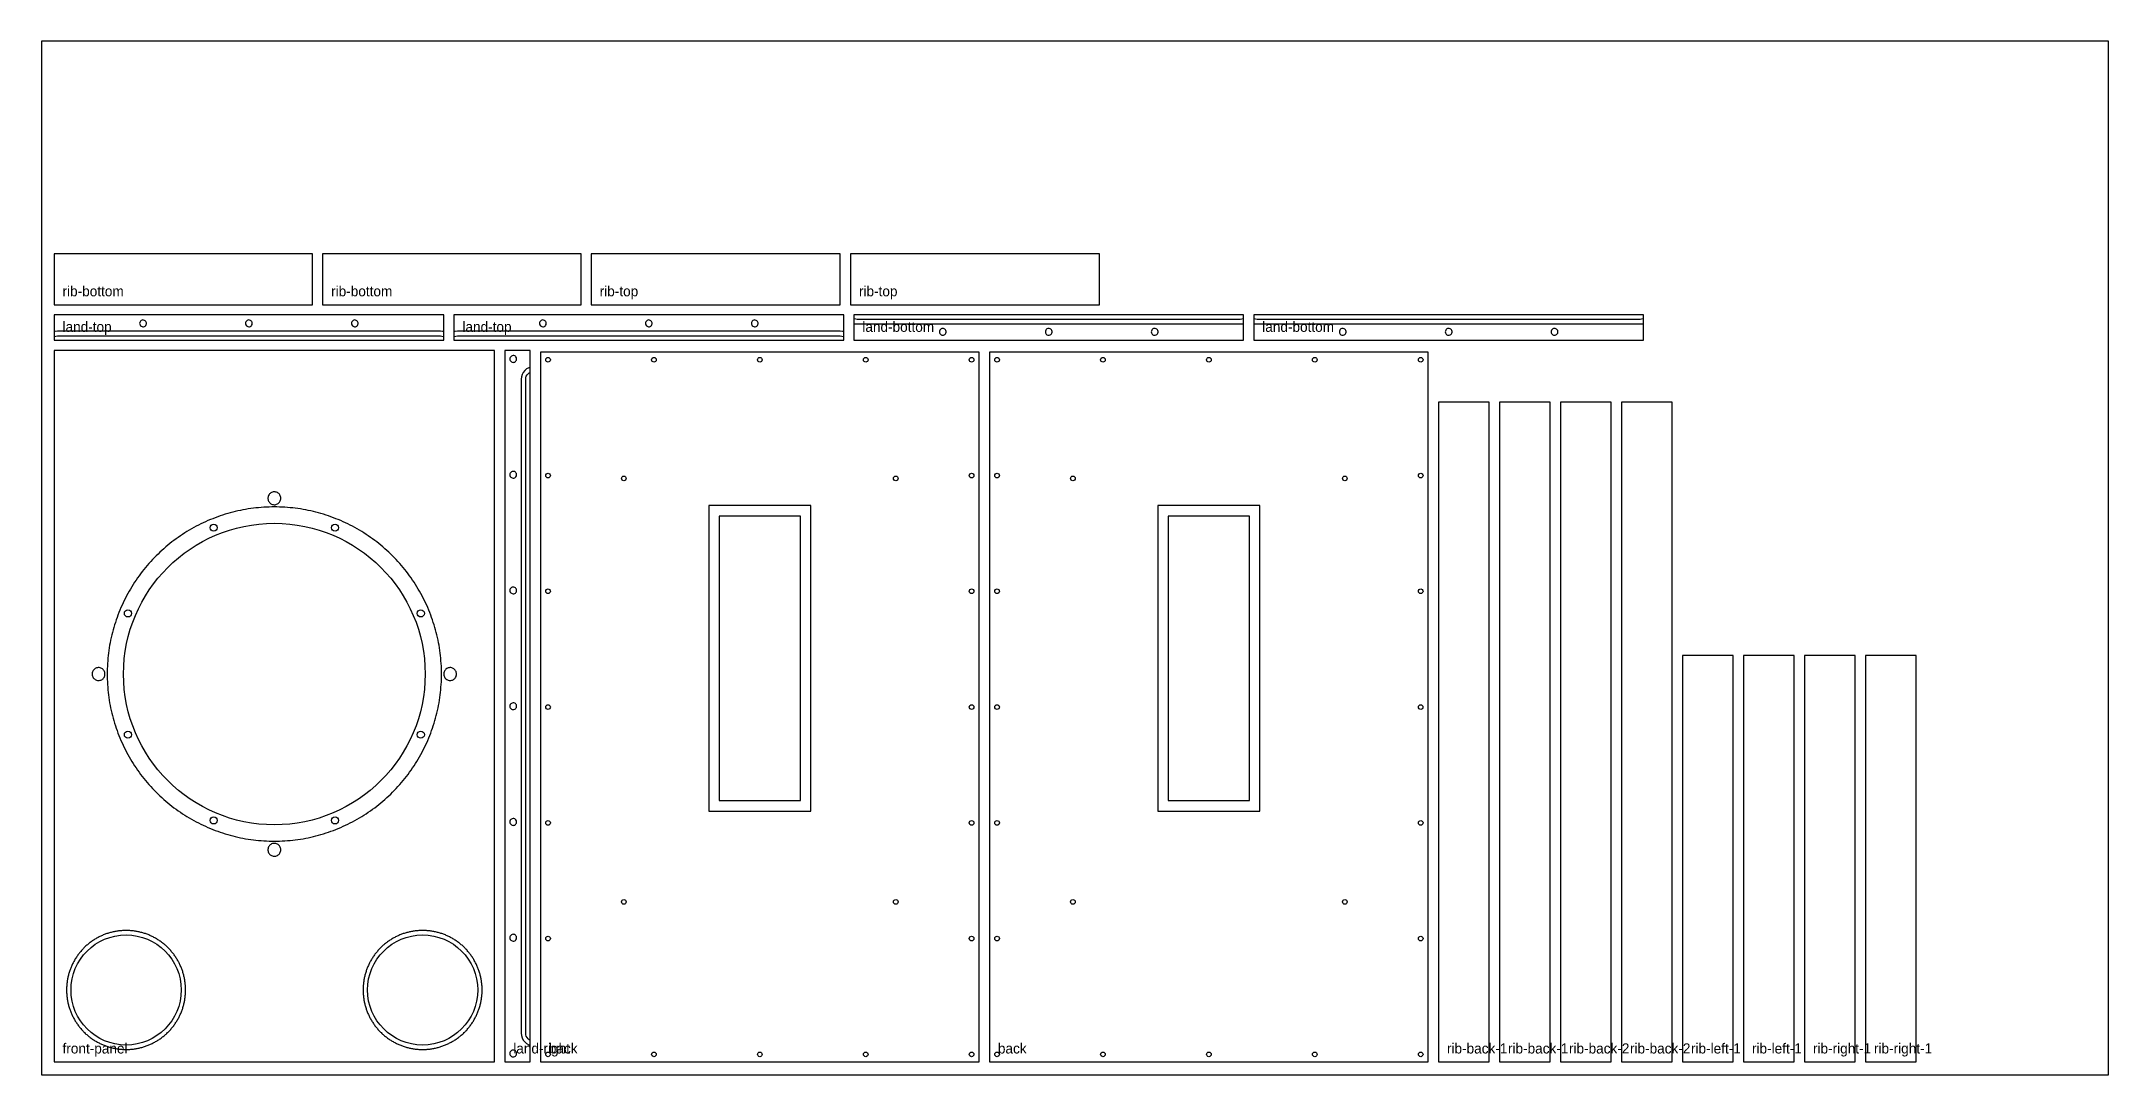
# Model space of a CAD drawing. Header units: millimetres. Extents: x 0 to 2440, y 0 to 1220.
import ezdxf

# ---------------------------------------------------------------- set-up
doc = ezdxf.new("R2010")
doc.units = ezdxf.units.MM
for name, color, linetype in [('CUT_INSIDE', 5, 'Continuous'), ('CUT_OUTSIDE', 1, 'Continuous'), ('POCKET_11MM', 3, 'Continuous'), ('POCKET_12MM', 3, 'Continuous'), ('POCKET_3.2MM', 3, 'Continuous'), ('POCKET_3MM', 3, 'Continuous'), ('POCKET_4.5MM', 3, 'Continuous'), ('POCKET_9MM', 3, 'Continuous')]:
    doc.layers.add(name, color=color, linetype=linetype)

msp = doc.modelspace()

# ---------------------------------------------------------------- linework, layer by layer
at = {"layer": 'CUT_INSIDE'}
for points in [[(896, 659.5), (800, 659.5), (800, 323.5), (896, 323.5), (896, 659.5)], [(1426, 659.5), (1330, 659.5), (1330, 323.5), (1426, 323.5), (1426, 659.5)]]:
    msp.add_lwpolyline(points, close=True, dxfattribs=at)
for centre, radius in [((598, 844), 2.75), ((723, 844), 2.75), ((848, 844), 2.75), ((973, 844), 2.75), ((1098, 844), 2.75), ((1128, 844), 2.75), ((1253, 844), 2.75), ((1378, 844), 2.75), ((1503, 844), 2.75), ((1628, 844), 2.75), ((598, 707.3), 2.75), ((1098, 707.3), 2.75), ((1128, 707.3), 2.75), ((1628, 707.3), 2.75), ((687.5, 704), 2.75), ((1008.5, 704), 2.75), ((1217.5, 704), 2.75), ((1538.5, 704), 2.75), ((275, 473), 178), ((203.4, 645.8), 4.25), ((346.6, 645.8), 4.25), ((598, 570.7), 2.75), ((1098, 570.7), 2.75), ((1128, 570.7), 2.75), ((1628, 570.7), 2.75), ((102.2, 544.6), 4.25), ((447.8, 544.6), 4.25), ((598, 434), 2.75), ((1098, 434), 2.75), ((1128, 434), 2.75), ((1628, 434), 2.75), ((102.2, 401.4), 4.25), ((447.8, 401.4), 4.25), ((203.4, 300.2), 4.25), ((346.6, 300.2), 4.25), ((598, 297.3), 2.75), ((1098, 297.3), 2.75), ((1128, 297.3), 2.75), ((1628, 297.3), 2.75), ((687.5, 204), 2.75), ((1008.5, 204), 2.75), ((1217.5, 204), 2.75), ((1538.5, 204), 2.75), ((100, 100), 65), ((450, 100), 65), ((598, 160.7), 2.75), ((1098, 160.7), 2.75), ((1128, 160.7), 2.75), ((1628, 160.7), 2.75), ((598, 24), 2.75), ((723, 24), 2.75), ((848, 24), 2.75), ((973, 24), 2.75), ((1098, 24), 2.75), ((1128, 24), 2.75), ((1253, 24), 2.75), ((1378, 24), 2.75), ((1503, 24), 2.75), ((1628, 24), 2.75)]:
    msp.add_circle(centre, radius, dxfattribs=at)
at = {"layer": 'CUT_OUTSIDE'}
for points in [[(320, 909), (320, 969), (15, 969), (15, 909), (320, 909)], [(637, 909), (637, 969), (332, 969), (332, 909), (637, 909)], [(943, 909), (943, 969), (649, 969), (649, 909), (943, 909)], [(1249, 909), (1249, 969), (955, 969), (955, 909), (1249, 909)], [(15, 897), (15, 867), (475, 867), (475, 897), (15, 897)], [(487, 897), (487, 867), (947, 867), (947, 897), (487, 897)], [(959, 897), (959, 867), (1419, 867), (1419, 897), (959, 897)], [(1431, 897), (1431, 867), (1891, 867), (1891, 897), (1431, 897)], [(15, 15), (535, 15), (535, 855), (15, 855), (15, 15)], [(547, 855), (547, 15), (577, 15), (577, 855), (547, 855)], [(589, 15), (1107, 15), (1107, 853), (589, 853), (589, 15)], [(1119, 15), (1637, 15), (1637, 853), (1119, 853), (1119, 15)], [(1709, 15), (1709, 794), (1649, 794), (1649, 15), (1709, 15)], [(1781, 15), (1781, 794), (1721, 794), (1721, 15), (1781, 15)], [(1853, 15), (1853, 794), (1793, 794), (1793, 15), (1853, 15)], [(1925, 15), (1925, 794), (1865, 794), (1865, 15), (1925, 15)], [(1937, 15), (1997, 15), (1997, 495), (1937, 495), (1937, 15)], [(2009, 15), (2069, 15), (2069, 495), (2009, 495), (2009, 15)], [(2081, 15), (2141, 15), (2141, 495), (2081, 495), (2081, 15)], [(2153, 15), (2213, 15), (2213, 495), (2153, 495), (2153, 15)]]:
    msp.add_lwpolyline(points, close=True, dxfattribs=at)
at = {"layer": 'POCKET_11MM'}
msp.add_lwpolyline([(472.3, 473), (472.3, 476.1), (472.2, 479.2), (472.1, 482.3), (471.9, 485.4), (471.7, 488.5), (471.4, 491.6), (471.1, 494.7), (470.7, 497.7), (470.3, 500.8), (469.9, 503.9), (469.4, 506.9), (468.8, 510), (468.2, 513), (467.5, 516), (466.8, 519.1), (466.1, 522.1), (465.3, 525.1), (464.5, 528), (463.6, 531), (462.6, 534), (461.7, 536.9), (460.6, 539.8), (459.6, 542.7), (458.4, 545.6), (457.3, 548.5), (456.1, 551.4), (454.8, 554.2), (453.5, 557), (452.2, 559.8), (450.8, 562.6), (449.4, 565.3), (447.9, 568), (446.4, 570.8), (444.8, 573.4), (443.2, 576.1), (441.6, 578.7), (439.9, 581.3), (438.2, 583.9), (436.4, 586.4), (434.6, 589), (432.8, 591.5), (430.9, 593.9), (429, 596.4), (427, 598.8), (425, 601.1), (423, 603.5), (420.9, 605.8), (418.8, 608.1), (416.7, 610.3), (414.5, 612.5), (412.3, 614.7), (410.1, 616.8), (407.8, 618.9), (405.5, 621), (403.1, 623), (400.8, 625), (398.4, 627), (395.9, 628.9), (393.5, 630.8), (391, 632.6), (388.4, 634.4), (385.9, 636.2), (383.3, 637.9), (380.7, 639.6), (378.1, 641.2), (375.4, 642.8), (372.8, 644.4), (370, 645.9), (367.3, 647.4), (364.6, 648.8), (361.8, 650.2), (359, 651.5), (356.2, 652.8), (353.4, 654.1), (350.5, 655.3), (347.6, 656.4), (344.7, 657.6), (341.8, 658.6), (338.9, 659.7), (336, 660.6), (333, 661.6), (330, 662.5), (327.1, 663.3), (324.1, 664.1), (321.1, 664.8), (318, 665.5), (315, 666.2), (312, 666.8), (308.9, 667.4), (305.9, 667.9), (302.8, 668.3), (299.7, 668.7), (296.7, 669.1), (293.6, 669.4), (290.5, 669.7), (287.4, 669.9), (284.3, 670.1), (281.2, 670.2), (278.1, 670.3), (275, 670.3), (271.9, 670.3), (268.8, 670.2), (265.7, 670.1), (262.6, 669.9), (259.5, 669.7), (256.4, 669.4), (253.3, 669.1), (250.3, 668.7), (247.2, 668.3), (244.1, 667.9), (241.1, 667.4), (238, 666.8), (235, 666.2), (232, 665.5), (228.9, 664.8), (225.9, 664.1), (222.9, 663.3), (220, 662.5), (217, 661.6), (214, 660.6), (211.1, 659.7), (208.2, 658.6), (205.3, 657.6), (202.4, 656.4), (199.5, 655.3), (196.6, 654.1), (193.8, 652.8), (191, 651.5), (188.2, 650.2), (185.4, 648.8), (182.7, 647.4), (180, 645.9), (177.2, 644.4), (174.6, 642.8), (171.9, 641.2), (169.3, 639.6), (166.7, 637.9), (164.1, 636.2), (161.6, 634.4), (159, 632.6), (156.5, 630.8), (154.1, 628.9), (151.6, 627), (149.2, 625), (146.9, 623), (144.5, 621), (142.2, 618.9), (139.9, 616.8), (137.7, 614.7), (135.5, 612.5), (133.3, 610.3), (131.2, 608.1), (129.1, 605.8), (127, 603.5), (125, 601.1), (123, 598.8), (121, 596.4), (119.1, 593.9), (117.2, 591.5), (115.4, 589), (113.6, 586.4), (111.8, 583.9), (110.1, 581.3), (108.4, 578.7), (106.8, 576.1), (105.2, 573.4), (103.6, 570.8), (102.1, 568), (100.6, 565.3), (99.2, 562.6), (97.8, 559.8), (96.5, 557), (95.2, 554.2), (93.9, 551.4), (92.7, 548.5), (91.6, 545.6), (90.4, 542.7), (89.4, 539.8), (88.3, 536.9), (87.4, 534), (86.4, 531), (85.5, 528), (84.7, 525.1), (83.9, 522.1), (83.2, 519.1), (82.5, 516), (81.8, 513), (81.2, 510), (80.6, 506.9), (80.1, 503.9), (79.7, 500.8), (79.3, 497.7), (78.9, 494.7), (78.6, 491.6), (78.3, 488.5), (78.1, 485.4), (77.9, 482.3), (77.8, 479.2), (77.7, 476.1), (77.7, 473), (77.7, 469.9), (77.8, 466.8), (77.9, 463.7), (78.1, 460.6), (78.3, 457.5), (78.6, 454.4), (78.9, 451.3), (79.3, 448.3), (79.7, 445.2), (80.1, 442.1), (80.6, 439.1), (81.2, 436), (81.8, 433), (82.5, 430), (83.2, 426.9), (83.9, 423.9), (84.7, 420.9), (85.5, 418), (86.4, 415), (87.4, 412), (88.3, 409.1), (89.4, 406.2), (90.4, 403.3), (91.6, 400.4), (92.7, 397.5), (93.9, 394.6), (95.2, 391.8), (96.5, 389), (97.8, 386.2), (99.2, 383.4), (100.6, 380.7), (102.1, 378), (103.6, 375.2), (105.2, 372.6), (106.8, 369.9), (108.4, 367.3), (110.1, 364.7), (111.8, 362.1), (113.6, 359.6), (115.4, 357), (117.2, 354.5), (119.1, 352.1), (121, 349.6), (123, 347.2), (125, 344.9), (127, 342.5), (129.1, 340.2), (131.2, 337.9), (133.3, 335.7), (135.5, 333.5), (137.7, 331.3), (139.9, 329.2), (142.2, 327.1), (144.5, 325), (146.9, 323), (149.2, 321), (151.6, 319), (154.1, 317.1), (156.5, 315.2), (159, 313.4), (161.6, 311.6), (164.1, 309.8), (166.7, 308.1), (169.3, 306.4), (171.9, 304.8), (174.6, 303.2), (177.2, 301.6), (180, 300.1), (182.7, 298.6), (185.4, 297.2), (188.2, 295.8), (191, 294.5), (193.8, 293.2), (196.6, 291.9), (199.5, 290.7), (202.4, 289.6), (205.3, 288.4), (208.2, 287.4), (211.1, 286.3), (214, 285.4), (217, 284.4), (220, 283.5), (222.9, 282.7), (225.9, 281.9), (228.9, 281.2), (232, 280.5), (235, 279.8), (238, 279.2), (241.1, 278.6), (244.1, 278.1), (247.2, 277.7), (250.3, 277.3), (253.3, 276.9), (256.4, 276.6), (259.5, 276.3), (262.6, 276.1), (265.7, 275.9), (268.8, 275.8), (271.9, 275.7), (275, 275.7), (278.1, 275.7), (281.2, 275.8), (284.3, 275.9), (287.4, 276.1), (290.5, 276.3), (293.6, 276.6), (296.7, 276.9), (299.7, 277.3), (302.8, 277.7), (305.9, 278.1), (308.9, 278.6), (312, 279.2), (315, 279.8), (318, 280.5), (321.1, 281.2), (324.1, 281.9), (327.1, 282.7), (330, 283.5), (333, 284.4), (336, 285.4), (338.9, 286.3), (341.8, 287.4), (344.7, 288.4), (347.6, 289.6), (350.5, 290.7), (353.4, 291.9), (356.2, 293.2), (359, 294.5), (361.8, 295.8), (364.6, 297.2), (367.3, 298.6), (370, 300.1), (372.8, 301.6), (375.4, 303.2), (378.1, 304.8), (380.7, 306.4), (383.3, 308.1), (385.9, 309.8), (388.4, 311.6), (391, 313.4), (393.5, 315.2), (395.9, 317.1), (398.4, 319), (400.8, 321), (403.1, 323), (405.5, 325), (407.8, 327.1), (410.1, 329.2), (412.3, 331.3), (414.5, 333.5), (416.7, 335.7), (418.8, 337.9), (420.9, 340.2), (423, 342.5), (425, 344.9), (427, 347.2), (429, 349.6), (430.9, 352.1), (432.8, 354.5), (434.6, 357), (436.4, 359.6), (438.2, 362.1), (439.9, 364.7), (441.6, 367.3), (443.2, 369.9), (444.8, 372.6), (446.4, 375.2), (447.9, 378), (449.4, 380.7), (450.8, 383.4), (452.2, 386.2), (453.5, 389), (454.8, 391.8), (456.1, 394.6), (457.3, 397.5), (458.4, 400.4), (459.6, 403.3), (460.6, 406.2), (461.7, 409.1), (462.6, 412), (463.6, 415), (464.5, 418), (465.3, 420.9), (466.1, 423.9), (466.8, 426.9), (467.5, 430), (468.2, 433), (468.8, 436), (469.4, 439.1), (469.9, 442.1), (470.3, 445.2), (470.7, 448.3), (471.1, 451.3), (471.4, 454.4), (471.7, 457.5), (471.9, 460.6), (472.1, 463.7), (472.2, 466.8), (472.3, 469.9), (472.3, 473)], close=True, dxfattribs=at)
at = {"layer": 'POCKET_12MM'}
for points in [[(116, 887), (116.1, 886), (116.5, 885.1), (117.1, 884.3), (117.9, 883.6), (118.8, 883.2), (119.7, 883), (120.7, 883.1), (121.7, 883.4), (122.5, 883.9), (123.2, 884.6), (123.7, 885.5), (124, 886.5), (124, 887.5), (123.7, 888.5), (123.2, 889.4), (122.5, 890.1), (121.7, 890.6), (120.7, 890.9), (119.7, 891), (118.8, 890.8), (117.9, 890.4), (117.1, 889.7), (116.5, 888.9), (116.1, 888), (116, 887)], [(241, 887), (241.1, 886), (241.5, 885.1), (242.1, 884.3), (242.9, 883.6), (243.8, 883.2), (244.7, 883), (245.7, 883.1), (246.7, 883.4), (247.5, 883.9), (248.2, 884.6), (248.7, 885.5), (249, 886.5), (249, 887.5), (248.7, 888.5), (248.2, 889.4), (247.5, 890.1), (246.7, 890.6), (245.7, 890.9), (244.7, 891), (243.8, 890.8), (242.9, 890.4), (242.1, 889.7), (241.5, 888.9), (241.1, 888), (241, 887)], [(366, 887), (366.1, 886), (366.5, 885.1), (367.1, 884.3), (367.9, 883.6), (368.8, 883.2), (369.7, 883), (370.7, 883.1), (371.7, 883.4), (372.5, 883.9), (373.2, 884.6), (373.7, 885.5), (374, 886.5), (374, 887.5), (373.7, 888.5), (373.2, 889.4), (372.5, 890.1), (371.7, 890.6), (370.7, 890.9), (369.7, 891), (368.8, 890.8), (367.9, 890.4), (367.1, 889.7), (366.5, 888.9), (366.1, 888), (366, 887)], [(588, 887), (588.1, 886), (588.5, 885.1), (589.1, 884.3), (589.9, 883.6), (590.8, 883.2), (591.7, 883), (592.7, 883.1), (593.7, 883.4), (594.5, 883.9), (595.2, 884.6), (595.7, 885.5), (596, 886.5), (596, 887.5), (595.7, 888.5), (595.2, 889.4), (594.5, 890.1), (593.7, 890.6), (592.7, 890.9), (591.7, 891), (590.8, 890.8), (589.9, 890.4), (589.1, 889.7), (588.5, 888.9), (588.1, 888), (588, 887)], [(713, 887), (713.1, 886), (713.5, 885.1), (714.1, 884.3), (714.9, 883.6), (715.8, 883.2), (716.7, 883), (717.7, 883.1), (718.7, 883.4), (719.5, 883.9), (720.2, 884.6), (720.7, 885.5), (721, 886.5), (721, 887.5), (720.7, 888.5), (720.2, 889.4), (719.5, 890.1), (718.7, 890.6), (717.7, 890.9), (716.7, 891), (715.8, 890.8), (714.9, 890.4), (714.1, 889.7), (713.5, 888.9), (713.1, 888), (713, 887)], [(838, 887), (838.1, 886), (838.5, 885.1), (839.1, 884.3), (839.9, 883.6), (840.8, 883.2), (841.7, 883), (842.7, 883.1), (843.7, 883.4), (844.5, 883.9), (845.2, 884.6), (845.7, 885.5), (846, 886.5), (846, 887.5), (845.7, 888.5), (845.2, 889.4), (844.5, 890.1), (843.7, 890.6), (842.7, 890.9), (841.7, 891), (840.8, 890.8), (839.9, 890.4), (839.1, 889.7), (838.5, 888.9), (838.1, 888), (838, 887)], [(1060, 877), (1060.1, 876), (1060.5, 875.1), (1061.1, 874.3), (1061.9, 873.6), (1062.8, 873.2), (1063.7, 873), (1064.7, 873.1), (1065.7, 873.4), (1066.5, 873.9), (1067.2, 874.6), (1067.7, 875.5), (1068, 876.5), (1068, 877.5), (1067.7, 878.5), (1067.2, 879.4), (1066.5, 880.1), (1065.7, 880.6), (1064.7, 880.9), (1063.7, 881), (1062.8, 880.8), (1061.9, 880.4), (1061.1, 879.7), (1060.5, 878.9), (1060.1, 878), (1060, 877)], [(1185, 877), (1185.1, 876), (1185.5, 875.1), (1186.1, 874.3), (1186.9, 873.6), (1187.8, 873.2), (1188.7, 873), (1189.7, 873.1), (1190.7, 873.4), (1191.5, 873.9), (1192.2, 874.6), (1192.7, 875.5), (1193, 876.5), (1193, 877.5), (1192.7, 878.5), (1192.2, 879.4), (1191.5, 880.1), (1190.7, 880.6), (1189.7, 880.9), (1188.7, 881), (1187.8, 880.8), (1186.9, 880.4), (1186.1, 879.7), (1185.5, 878.9), (1185.1, 878), (1185, 877)], [(1310, 877), (1310.1, 876), (1310.5, 875.1), (1311.1, 874.3), (1311.9, 873.6), (1312.8, 873.2), (1313.7, 873), (1314.7, 873.1), (1315.7, 873.4), (1316.5, 873.9), (1317.2, 874.6), (1317.7, 875.5), (1318, 876.5), (1318, 877.5), (1317.7, 878.5), (1317.2, 879.4), (1316.5, 880.1), (1315.7, 880.6), (1314.7, 880.9), (1313.7, 881), (1312.8, 880.8), (1311.9, 880.4), (1311.1, 879.7), (1310.5, 878.9), (1310.1, 878), (1310, 877)], [(1532, 877), (1532.1, 876), (1532.5, 875.1), (1533.1, 874.3), (1533.9, 873.6), (1534.8, 873.2), (1535.7, 873), (1536.7, 873.1), (1537.7, 873.4), (1538.5, 873.9), (1539.2, 874.6), (1539.7, 875.5), (1540, 876.5), (1540, 877.5), (1539.7, 878.5), (1539.2, 879.4), (1538.5, 880.1), (1537.7, 880.6), (1536.7, 880.9), (1535.7, 881), (1534.8, 880.8), (1533.9, 880.4), (1533.1, 879.7), (1532.5, 878.9), (1532.1, 878), (1532, 877)], [(1657, 877), (1657.1, 876), (1657.5, 875.1), (1658.1, 874.3), (1658.9, 873.6), (1659.8, 873.2), (1660.7, 873), (1661.7, 873.1), (1662.7, 873.4), (1663.5, 873.9), (1664.2, 874.6), (1664.7, 875.5), (1665, 876.5), (1665, 877.5), (1664.7, 878.5), (1664.2, 879.4), (1663.5, 880.1), (1662.7, 880.6), (1661.7, 880.9), (1660.7, 881), (1659.8, 880.8), (1658.9, 880.4), (1658.1, 879.7), (1657.5, 878.9), (1657.1, 878), (1657, 877)], [(1782, 877), (1782.1, 876), (1782.5, 875.1), (1783.1, 874.3), (1783.9, 873.6), (1784.8, 873.2), (1785.7, 873), (1786.7, 873.1), (1787.7, 873.4), (1788.5, 873.9), (1789.2, 874.6), (1789.7, 875.5), (1790, 876.5), (1790, 877.5), (1789.7, 878.5), (1789.2, 879.4), (1788.5, 880.1), (1787.7, 880.6), (1786.7, 880.9), (1785.7, 881), (1784.8, 880.8), (1783.9, 880.4), (1783.1, 879.7), (1782.5, 878.9), (1782.1, 878), (1782, 877)], [(553, 845), (553.1, 844), (553.5, 843.1), (554.1, 842.3), (554.9, 841.6), (555.8, 841.2), (556.7, 841), (557.7, 841.1), (558.7, 841.4), (559.5, 841.9), (560.2, 842.6), (560.7, 843.5), (561, 844.5), (561, 845.5), (560.7, 846.5), (560.2, 847.4), (559.5, 848.1), (558.7, 848.6), (557.7, 848.9), (556.7, 849), (555.8, 848.8), (554.9, 848.4), (554.1, 847.7), (553.5, 846.9), (553.1, 846), (553, 845)], [(553, 708.3), (553.1, 707.3), (553.5, 706.4), (554.1, 705.6), (554.9, 705), (555.8, 704.5), (556.7, 704.3), (557.7, 704.4), (558.7, 704.7), (559.5, 705.3), (560.2, 706), (560.7, 706.9), (561, 707.8), (561, 708.8), (560.7, 709.8), (560.2, 710.7), (559.5, 711.4), (558.7, 712), (557.7, 712.3), (556.7, 712.3), (555.8, 712.1), (554.9, 711.7), (554.1, 711.1), (553.5, 710.3), (553.1, 709.3), (553, 708.3)], [(553, 571.7), (553.1, 570.7), (553.5, 569.7), (554.1, 568.9), (554.9, 568.3), (555.8, 567.9), (556.7, 567.7), (557.7, 567.7), (558.7, 568), (559.5, 568.6), (560.2, 569.3), (560.7, 570.2), (561, 571.2), (561, 572.2), (560.7, 573.1), (560.2, 574), (559.5, 574.7), (558.7, 575.3), (557.7, 575.6), (556.7, 575.7), (555.8, 575.5), (554.9, 575), (554.1, 574.4), (553.5, 573.6), (553.1, 572.7), (553, 571.7)], [(553, 435), (553.1, 434), (553.5, 433.1), (554.1, 432.3), (554.9, 431.6), (555.8, 431.2), (556.7, 431), (557.7, 431.1), (558.7, 431.4), (559.5, 431.9), (560.2, 432.6), (560.7, 433.5), (561, 434.5), (561, 435.5), (560.7, 436.5), (560.2, 437.4), (559.5, 438.1), (558.7, 438.6), (557.7, 438.9), (556.7, 439), (555.8, 438.8), (554.9, 438.4), (554.1, 437.7), (553.5, 436.9), (553.1, 436), (553, 435)], [(553, 298.3), (553.1, 297.3), (553.5, 296.4), (554.1, 295.6), (554.9, 295), (555.8, 294.5), (556.7, 294.3), (557.7, 294.4), (558.7, 294.7), (559.5, 295.3), (560.2, 296), (560.7, 296.9), (561, 297.8), (561, 298.8), (560.7, 299.8), (560.2, 300.7), (559.5, 301.4), (558.7, 302), (557.7, 302.3), (556.7, 302.3), (555.8, 302.1), (554.9, 301.7), (554.1, 301.1), (553.5, 300.3), (553.1, 299.3), (553, 298.3)], [(553, 161.7), (553.1, 160.7), (553.5, 159.7), (554.1, 158.9), (554.9, 158.3), (555.8, 157.9), (556.7, 157.7), (557.7, 157.7), (558.7, 158), (559.5, 158.6), (560.2, 159.3), (560.7, 160.2), (561, 161.2), (561, 162.2), (560.7, 163.1), (560.2, 164), (559.5, 164.7), (558.7, 165.3), (557.7, 165.6), (556.7, 165.7), (555.8, 165.5), (554.9, 165), (554.1, 164.4), (553.5, 163.6), (553.1, 162.7), (553, 161.7)], [(553, 25), (553.1, 24), (553.5, 23.1), (554.1, 22.3), (554.9, 21.6), (555.8, 21.2), (556.7, 21), (557.7, 21.1), (558.7, 21.4), (559.5, 21.9), (560.2, 22.6), (560.7, 23.5), (561, 24.5), (561, 25.5), (560.7, 26.5), (560.2, 27.4), (559.5, 28.1), (558.7, 28.6), (557.7, 28.9), (556.7, 29), (555.8, 28.8), (554.9, 28.4), (554.1, 27.7), (553.5, 26.9), (553.1, 26), (553, 25)]]:
    msp.add_lwpolyline(points, close=True, dxfattribs=at)
at = {"layer": 'POCKET_3.2MM'}
for points in [[(282.6, 680.5), (282.5, 681.5), (282.3, 682.5), (282, 683.5), (281.5, 684.4), (281, 685.2), (280.3, 686), (279.5, 686.6), (278.7, 687.2), (277.7, 687.6), (276.8, 687.9), (275.8, 688.1), (274.7, 688.1), (273.7, 688), (272.7, 687.8), (271.8, 687.4), (270.9, 686.9), (270.1, 686.3), (269.4, 685.6), (268.7, 684.8), (268.2, 683.9), (267.8, 683), (267.6, 682), (267.4, 681), (267.4, 680), (267.6, 679), (267.8, 678), (268.2, 677.1), (268.7, 676.2), (269.4, 675.4), (270.1, 674.7), (270.9, 674.1), (271.8, 673.6), (272.7, 673.2), (273.7, 673), (274.7, 672.9), (275.8, 672.9), (276.8, 673.1), (277.7, 673.4), (278.7, 673.8), (279.5, 674.4), (280.3, 675), (281, 675.8), (281.5, 676.6), (282, 677.5), (282.3, 678.5), (282.5, 679.5), (282.6, 680.5)], [(75.1, 473), (75, 474), (74.8, 475), (74.5, 476), (74, 476.9), (73.5, 477.7), (72.8, 478.5), (72, 479.1), (71.2, 479.7), (70.2, 480.1), (69.3, 480.4), (68.3, 480.6), (67.2, 480.6), (66.2, 480.5), (65.2, 480.3), (64.3, 479.9), (63.4, 479.4), (62.6, 478.8), (61.9, 478.1), (61.2, 477.3), (60.7, 476.4), (60.3, 475.5), (60.1, 474.5), (59.9, 473.5), (59.9, 472.5), (60.1, 471.5), (60.3, 470.5), (60.7, 469.6), (61.2, 468.7), (61.9, 467.9), (62.6, 467.2), (63.4, 466.6), (64.3, 466.1), (65.2, 465.7), (66.2, 465.5), (67.2, 465.4), (68.3, 465.4), (69.3, 465.6), (70.2, 465.9), (71.2, 466.3), (72, 466.9), (72.8, 467.5), (73.5, 468.3), (74, 469.1), (74.5, 470), (74.8, 471), (75, 472), (75.1, 473)], [(490.1, 473), (490, 474), (489.8, 475), (489.5, 476), (489, 476.9), (488.5, 477.7), (487.8, 478.5), (487, 479.1), (486.2, 479.7), (485.2, 480.1), (484.3, 480.4), (483.3, 480.6), (482.2, 480.6), (481.2, 480.5), (480.2, 480.3), (479.3, 479.9), (478.4, 479.4), (477.6, 478.8), (476.9, 478.1), (476.2, 477.3), (475.7, 476.4), (475.3, 475.5), (475.1, 474.5), (474.9, 473.5), (474.9, 472.5), (475.1, 471.5), (475.3, 470.5), (475.7, 469.6), (476.2, 468.7), (476.9, 467.9), (477.6, 467.2), (478.4, 466.6), (479.3, 466.1), (480.2, 465.7), (481.2, 465.5), (482.2, 465.4), (483.3, 465.4), (484.3, 465.6), (485.2, 465.9), (486.2, 466.3), (487, 466.9), (487.8, 467.5), (488.5, 468.3), (489, 469.1), (489.5, 470), (489.8, 471), (490, 472), (490.1, 473)], [(282.6, 265.5), (282.5, 266.5), (282.3, 267.5), (282, 268.5), (281.5, 269.4), (281, 270.2), (280.3, 271), (279.5, 271.6), (278.7, 272.2), (277.7, 272.6), (276.8, 272.9), (275.8, 273.1), (274.7, 273.1), (273.7, 273), (272.7, 272.8), (271.8, 272.4), (270.9, 271.9), (270.1, 271.3), (269.4, 270.6), (268.7, 269.8), (268.2, 268.9), (267.8, 268), (267.6, 267), (267.4, 266), (267.4, 265), (267.6, 264), (267.8, 263), (268.2, 262.1), (268.7, 261.2), (269.4, 260.4), (270.1, 259.7), (270.9, 259.1), (271.8, 258.6), (272.7, 258.2), (273.7, 258), (274.7, 257.9), (275.8, 257.9), (276.8, 258.1), (277.7, 258.4), (278.7, 258.8), (279.5, 259.4), (280.3, 260), (281, 260.8), (281.5, 261.6), (282, 262.5), (282.3, 263.5), (282.5, 264.5), (282.6, 265.5)]]:
    msp.add_lwpolyline(points, close=True, dxfattribs=at)
at = {"layer": 'POCKET_3MM'}
for points in [[(959, 886.9), (960.1, 886.6), (963, 886.3), (1415, 886.3), (1417.9, 886.6), (1419, 886.9), (1419, 892.6), (1418.6, 892.4), (1416.8, 891.9), (1415, 891.7), (963, 891.7), (961.2, 891.9), (959.4, 892.4), (959, 892.6), (959, 886.9)], [(1431, 886.9), (1432.1, 886.6), (1435, 886.3), (1887, 886.3), (1889.9, 886.6), (1891, 886.9), (1891, 892.6), (1890.6, 892.4), (1888.8, 891.9), (1887, 891.7), (1435, 891.7), (1433.2, 891.9), (1431.4, 892.4), (1431, 892.6), (1431, 886.9)], [(15, 877.1), (15, 871.4), (15.4, 871.6), (17.2, 872.1), (19, 872.3), (471, 872.3), (472.8, 872.1), (474.6, 871.6), (475, 871.4), (475, 877.1), (473.9, 877.4), (471, 877.7), (19, 877.7), (16.1, 877.4), (15, 877.1)], [(487, 877.1), (487, 871.4), (487.4, 871.6), (489.2, 872.1), (491, 872.3), (943, 872.3), (944.8, 872.1), (946.6, 871.6), (947, 871.4), (947, 877.1), (945.9, 877.4), (943, 877.7), (491, 877.7), (488.1, 877.4), (487, 877.1)], [(566.3, 821), (566.3, 49), (566.6, 46.1), (567.4, 43.4), (568.8, 40.8), (570.6, 38.6), (572.8, 36.8), (575.4, 35.4), (577, 34.9), (577, 40.6), (575.8, 41.3), (574.4, 42.4), (573.3, 43.8), (572.4, 45.4), (571.9, 47.2), (571.7, 49), (571.7, 821), (571.9, 822.8), (572.4, 824.6), (573.3, 826.2), (574.4, 827.6), (575.8, 828.7), (577, 829.4), (577, 835.1), (575.4, 834.6), (572.8, 833.2), (570.6, 831.4), (568.8, 829.2), (567.4, 826.6), (566.6, 823.9), (566.3, 821)]]:
    msp.add_lwpolyline(points, close=True, dxfattribs=at)
at = {"layer": 'POCKET_4.5MM'}
for points in [[(787.8, 311.2), (908.2, 311.2), (908.2, 671.8), (787.8, 671.8), (787.8, 311.2)], [(1317.8, 311.2), (1438.2, 311.2), (1438.2, 671.8), (1317.8, 671.8), (1317.8, 311.2)]]:
    msp.add_lwpolyline(points, close=True, dxfattribs=at)
at = {"layer": 'POCKET_9MM'}
for points in [[(170.2, 100), (170.2, 101.1), (170.2, 102.2), (170.2, 103.3), (170.1, 104.4), (170, 105.5), (169.9, 106.6), (169.8, 107.7), (169.7, 108.8), (169.5, 109.9), (169.4, 111), (169.2, 112.1), (169, 113.2), (168.8, 114.2), (168.6, 115.3), (168.3, 116.4), (168, 117.5), (167.8, 118.5), (167.5, 119.6), (167.1, 120.7), (166.8, 121.7), (166.5, 122.8), (166.1, 123.8), (165.7, 124.8), (165.3, 125.9), (164.9, 126.9), (164.5, 127.9), (164, 128.9), (163.6, 129.9), (163.1, 130.9), (162.6, 131.9), (162.1, 132.9), (161.6, 133.8), (161, 134.8), (160.5, 135.8), (159.9, 136.7), (159.3, 137.6), (158.7, 138.6), (158.1, 139.5), (157.5, 140.4), (156.8, 141.3), (156.2, 142.2), (155.5, 143.1), (154.8, 143.9), (154.1, 144.8), (153.4, 145.6), (152.7, 146.5), (152, 147.3), (151.2, 148.1), (150.4, 148.9), (149.7, 149.7), (148.9, 150.4), (148.1, 151.2), (147.3, 152), (146.5, 152.7), (145.6, 153.4), (144.8, 154.1), (143.9, 154.8), (143.1, 155.5), (142.2, 156.2), (141.3, 156.8), (140.4, 157.5), (139.5, 158.1), (138.6, 158.7), (137.6, 159.3), (136.7, 159.9), (135.8, 160.5), (134.8, 161), (133.8, 161.6), (132.9, 162.1), (131.9, 162.6), (130.9, 163.1), (129.9, 163.6), (128.9, 164), (127.9, 164.5), (126.9, 164.9), (125.9, 165.3), (124.8, 165.7), (123.8, 166.1), (122.8, 166.5), (121.7, 166.8), (120.7, 167.1), (119.6, 167.5), (118.5, 167.8), (117.5, 168), (116.4, 168.3), (115.3, 168.6), (114.2, 168.8), (113.2, 169), (112.1, 169.2), (111, 169.4), (109.9, 169.5), (108.8, 169.7), (107.7, 169.8), (106.6, 169.9), (105.5, 170), (104.4, 170.1), (103.3, 170.2), (102.2, 170.2), (101.1, 170.2), (100, 170.2), (98.9, 170.2), (97.8, 170.2), (96.7, 170.2), (95.6, 170.1), (94.5, 170), (93.4, 169.9), (92.3, 169.8), (91.2, 169.7), (90.1, 169.5), (89, 169.4), (87.9, 169.2), (86.8, 169), (85.8, 168.8), (84.7, 168.6), (83.6, 168.3), (82.5, 168), (81.5, 167.8), (80.4, 167.5), (79.3, 167.1), (78.3, 166.8), (77.2, 166.5), (76.2, 166.1), (75.2, 165.7), (74.1, 165.3), (73.1, 164.9), (72.1, 164.5), (71.1, 164), (70.1, 163.6), (69.1, 163.1), (68.1, 162.6), (67.1, 162.1), (66.2, 161.6), (65.2, 161), (64.2, 160.5), (63.3, 159.9), (62.4, 159.3), (61.4, 158.7), (60.5, 158.1), (59.6, 157.5), (58.7, 156.8), (57.8, 156.2), (56.9, 155.5), (56.1, 154.8), (55.2, 154.1), (54.4, 153.4), (53.5, 152.7), (52.7, 152), (51.9, 151.2), (51.1, 150.4), (50.3, 149.7), (49.6, 148.9), (48.8, 148.1), (48, 147.3), (47.3, 146.5), (46.6, 145.6), (45.9, 144.8), (45.2, 143.9), (44.5, 143.1), (43.8, 142.2), (43.2, 141.3), (42.5, 140.4), (41.9, 139.5), (41.3, 138.6), (40.7, 137.6), (40.1, 136.7), (39.5, 135.8), (39, 134.8), (38.4, 133.8), (37.9, 132.9), (37.4, 131.9), (36.9, 130.9), (36.4, 129.9), (36, 128.9), (35.5, 127.9), (35.1, 126.9), (34.7, 125.9), (34.3, 124.8), (33.9, 123.8), (33.5, 122.8), (33.2, 121.7), (32.9, 120.7), (32.5, 119.6), (32.2, 118.5), (32, 117.5), (31.7, 116.4), (31.4, 115.3), (31.2, 114.2), (31, 113.2), (30.8, 112.1), (30.6, 111), (30.5, 109.9), (30.3, 108.8), (30.2, 107.7), (30.1, 106.6), (30, 105.5), (29.9, 104.4), (29.8, 103.3), (29.8, 102.2), (29.8, 101.1), (29.8, 100), (29.8, 98.9), (29.8, 97.8), (29.8, 96.7), (29.9, 95.6), (30, 94.5), (30.1, 93.4), (30.2, 92.3), (30.3, 91.2), (30.5, 90.1), (30.6, 89), (30.8, 87.9), (31, 86.8), (31.2, 85.8), (31.4, 84.7), (31.7, 83.6), (32, 82.5), (32.2, 81.5), (32.5, 80.4), (32.9, 79.3), (33.2, 78.3), (33.5, 77.2), (33.9, 76.2), (34.3, 75.2), (34.7, 74.1), (35.1, 73.1), (35.5, 72.1), (36, 71.1), (36.4, 70.1), (36.9, 69.1), (37.4, 68.1), (37.9, 67.1), (38.4, 66.2), (39, 65.2), (39.5, 64.2), (40.1, 63.3), (40.7, 62.4), (41.3, 61.4), (41.9, 60.5), (42.5, 59.6), (43.2, 58.7), (43.8, 57.8), (44.5, 56.9), (45.2, 56.1), (45.9, 55.2), (46.6, 54.4), (47.3, 53.5), (48, 52.7), (48.8, 51.9), (49.6, 51.1), (50.3, 50.3), (51.1, 49.6), (51.9, 48.8), (52.7, 48), (53.5, 47.3), (54.4, 46.6), (55.2, 45.9), (56.1, 45.2), (56.9, 44.5), (57.8, 43.8), (58.7, 43.2), (59.6, 42.5), (60.5, 41.9), (61.4, 41.3), (62.4, 40.7), (63.3, 40.1), (64.2, 39.5), (65.2, 39), (66.2, 38.4), (67.1, 37.9), (68.1, 37.4), (69.1, 36.9), (70.1, 36.4), (71.1, 36), (72.1, 35.5), (73.1, 35.1), (74.1, 34.7), (75.2, 34.3), (76.2, 33.9), (77.2, 33.5), (78.3, 33.2), (79.3, 32.9), (80.4, 32.5), (81.5, 32.2), (82.5, 32), (83.6, 31.7), (84.7, 31.4), (85.8, 31.2), (86.8, 31), (87.9, 30.8), (89, 30.6), (90.1, 30.5), (91.2, 30.3), (92.3, 30.2), (93.4, 30.1), (94.5, 30), (95.6, 29.9), (96.7, 29.8), (97.8, 29.8), (98.9, 29.8), (100, 29.8), (101.1, 29.8), (102.2, 29.8), (103.3, 29.8), (104.4, 29.9), (105.5, 30), (106.6, 30.1), (107.7, 30.2), (108.8, 30.3), (109.9, 30.5), (111, 30.6), (112.1, 30.8), (113.2, 31), (114.2, 31.2), (115.3, 31.4), (116.4, 31.7), (117.5, 32), (118.5, 32.2), (119.6, 32.5), (120.7, 32.9), (121.7, 33.2), (122.8, 33.5), (123.8, 33.9), (124.8, 34.3), (125.9, 34.7), (126.9, 35.1), (127.9, 35.5), (128.9, 36), (129.9, 36.4), (130.9, 36.9), (131.9, 37.4), (132.9, 37.9), (133.8, 38.4), (134.8, 39), (135.8, 39.5), (136.7, 40.1), (137.6, 40.7), (138.6, 41.3), (139.5, 41.9), (140.4, 42.5), (141.3, 43.2), (142.2, 43.8), (143.1, 44.5), (143.9, 45.2), (144.8, 45.9), (145.6, 46.6), (146.5, 47.3), (147.3, 48), (148.1, 48.8), (148.9, 49.6), (149.7, 50.3), (150.4, 51.1), (151.2, 51.9), (152, 52.7), (152.7, 53.5), (153.4, 54.4), (154.1, 55.2), (154.8, 56.1), (155.5, 56.9), (156.2, 57.8), (156.8, 58.7), (157.5, 59.6), (158.1, 60.5), (158.7, 61.4), (159.3, 62.4), (159.9, 63.3), (160.5, 64.2), (161, 65.2), (161.6, 66.2), (162.1, 67.1), (162.6, 68.1), (163.1, 69.1), (163.6, 70.1), (164, 71.1), (164.5, 72.1), (164.9, 73.1), (165.3, 74.1), (165.7, 75.2), (166.1, 76.2), (166.5, 77.2), (166.8, 78.3), (167.1, 79.3), (167.5, 80.4), (167.8, 81.5), (168, 82.5), (168.3, 83.6), (168.6, 84.7), (168.8, 85.8), (169, 86.8), (169.2, 87.9), (169.4, 89), (169.5, 90.1), (169.7, 91.2), (169.8, 92.3), (169.9, 93.4), (170, 94.5), (170.1, 95.6), (170.2, 96.7), (170.2, 97.8), (170.2, 98.9), (170.2, 100)], [(520.2, 100), (520.2, 101.1), (520.2, 102.2), (520.2, 103.3), (520.1, 104.4), (520, 105.5), (519.9, 106.6), (519.8, 107.7), (519.7, 108.8), (519.5, 109.9), (519.4, 111), (519.2, 112.1), (519, 113.2), (518.8, 114.2), (518.6, 115.3), (518.3, 116.4), (518, 117.5), (517.8, 118.5), (517.5, 119.6), (517.1, 120.7), (516.8, 121.7), (516.5, 122.8), (516.1, 123.8), (515.7, 124.8), (515.3, 125.9), (514.9, 126.9), (514.5, 127.9), (514, 128.9), (513.6, 129.9), (513.1, 130.9), (512.6, 131.9), (512.1, 132.9), (511.6, 133.8), (511, 134.8), (510.5, 135.8), (509.9, 136.7), (509.3, 137.6), (508.7, 138.6), (508.1, 139.5), (507.5, 140.4), (506.8, 141.3), (506.2, 142.2), (505.5, 143.1), (504.8, 143.9), (504.1, 144.8), (503.4, 145.6), (502.7, 146.5), (502, 147.3), (501.2, 148.1), (500.4, 148.9), (499.7, 149.7), (498.9, 150.4), (498.1, 151.2), (497.3, 152), (496.5, 152.7), (495.6, 153.4), (494.8, 154.1), (493.9, 154.8), (493.1, 155.5), (492.2, 156.2), (491.3, 156.8), (490.4, 157.5), (489.5, 158.1), (488.6, 158.7), (487.6, 159.3), (486.7, 159.9), (485.8, 160.5), (484.8, 161), (483.8, 161.6), (482.9, 162.1), (481.9, 162.6), (480.9, 163.1), (479.9, 163.6), (478.9, 164), (477.9, 164.5), (476.9, 164.9), (475.9, 165.3), (474.8, 165.7), (473.8, 166.1), (472.8, 166.5), (471.7, 166.8), (470.7, 167.1), (469.6, 167.5), (468.5, 167.8), (467.5, 168), (466.4, 168.3), (465.3, 168.6), (464.2, 168.8), (463.2, 169), (462.1, 169.2), (461, 169.4), (459.9, 169.5), (458.8, 169.7), (457.7, 169.8), (456.6, 169.9), (455.5, 170), (454.4, 170.1), (453.3, 170.2), (452.2, 170.2), (451.1, 170.2), (450, 170.2), (448.9, 170.2), (447.8, 170.2), (446.7, 170.2), (445.6, 170.1), (444.5, 170), (443.4, 169.9), (442.3, 169.8), (441.2, 169.7), (440.1, 169.5), (439, 169.4), (437.9, 169.2), (436.8, 169), (435.8, 168.8), (434.7, 168.6), (433.6, 168.3), (432.5, 168), (431.5, 167.8), (430.4, 167.5), (429.3, 167.1), (428.3, 166.8), (427.2, 166.5), (426.2, 166.1), (425.2, 165.7), (424.1, 165.3), (423.1, 164.9), (422.1, 164.5), (421.1, 164), (420.1, 163.6), (419.1, 163.1), (418.1, 162.6), (417.1, 162.1), (416.2, 161.6), (415.2, 161), (414.2, 160.5), (413.3, 159.9), (412.4, 159.3), (411.4, 158.7), (410.5, 158.1), (409.6, 157.5), (408.7, 156.8), (407.8, 156.2), (406.9, 155.5), (406.1, 154.8), (405.2, 154.1), (404.4, 153.4), (403.5, 152.7), (402.7, 152), (401.9, 151.2), (401.1, 150.4), (400.3, 149.7), (399.6, 148.9), (398.8, 148.1), (398, 147.3), (397.3, 146.5), (396.6, 145.6), (395.9, 144.8), (395.2, 143.9), (394.5, 143.1), (393.8, 142.2), (393.2, 141.3), (392.5, 140.4), (391.9, 139.5), (391.3, 138.6), (390.7, 137.6), (390.1, 136.7), (389.5, 135.8), (389, 134.8), (388.4, 133.8), (387.9, 132.9), (387.4, 131.9), (386.9, 130.9), (386.4, 129.9), (386, 128.9), (385.5, 127.9), (385.1, 126.9), (384.7, 125.9), (384.3, 124.8), (383.9, 123.8), (383.5, 122.8), (383.2, 121.7), (382.9, 120.7), (382.5, 119.6), (382.2, 118.5), (382, 117.5), (381.7, 116.4), (381.4, 115.3), (381.2, 114.2), (381, 113.2), (380.8, 112.1), (380.6, 111), (380.5, 109.9), (380.3, 108.8), (380.2, 107.7), (380.1, 106.6), (380, 105.5), (379.9, 104.4), (379.8, 103.3), (379.8, 102.2), (379.8, 101.1), (379.8, 100), (379.8, 98.9), (379.8, 97.8), (379.8, 96.7), (379.9, 95.6), (380, 94.5), (380.1, 93.4), (380.2, 92.3), (380.3, 91.2), (380.5, 90.1), (380.6, 89), (380.8, 87.9), (381, 86.8), (381.2, 85.8), (381.4, 84.7), (381.7, 83.6), (382, 82.5), (382.2, 81.5), (382.5, 80.4), (382.9, 79.3), (383.2, 78.3), (383.5, 77.2), (383.9, 76.2), (384.3, 75.2), (384.7, 74.1), (385.1, 73.1), (385.5, 72.1), (386, 71.1), (386.4, 70.1), (386.9, 69.1), (387.4, 68.1), (387.9, 67.1), (388.4, 66.2), (389, 65.2), (389.5, 64.2), (390.1, 63.3), (390.7, 62.4), (391.3, 61.4), (391.9, 60.5), (392.5, 59.6), (393.2, 58.7), (393.8, 57.8), (394.5, 56.9), (395.2, 56.1), (395.9, 55.2), (396.6, 54.4), (397.3, 53.5), (398, 52.7), (398.8, 51.9), (399.6, 51.1), (400.3, 50.3), (401.1, 49.6), (401.9, 48.8), (402.7, 48), (403.5, 47.3), (404.4, 46.6), (405.2, 45.9), (406.1, 45.2), (406.9, 44.5), (407.8, 43.8), (408.7, 43.2), (409.6, 42.5), (410.5, 41.9), (411.4, 41.3), (412.4, 40.7), (413.3, 40.1), (414.2, 39.5), (415.2, 39), (416.2, 38.4), (417.1, 37.9), (418.1, 37.4), (419.1, 36.9), (420.1, 36.4), (421.1, 36), (422.1, 35.5), (423.1, 35.1), (424.1, 34.7), (425.2, 34.3), (426.2, 33.9), (427.2, 33.5), (428.3, 33.2), (429.3, 32.9), (430.4, 32.5), (431.5, 32.2), (432.5, 32), (433.6, 31.7), (434.7, 31.4), (435.8, 31.2), (436.8, 31), (437.9, 30.8), (439, 30.6), (440.1, 30.5), (441.2, 30.3), (442.3, 30.2), (443.4, 30.1), (444.5, 30), (445.6, 29.9), (446.7, 29.8), (447.8, 29.8), (448.9, 29.8), (450, 29.8), (451.1, 29.8), (452.2, 29.8), (453.3, 29.8), (454.4, 29.9), (455.5, 30), (456.6, 30.1), (457.7, 30.2), (458.8, 30.3), (459.9, 30.5), (461, 30.6), (462.1, 30.8), (463.2, 31), (464.2, 31.2), (465.3, 31.4), (466.4, 31.7), (467.5, 32), (468.5, 32.2), (469.6, 32.5), (470.7, 32.9), (471.7, 33.2), (472.8, 33.5), (473.8, 33.9), (474.8, 34.3), (475.9, 34.7), (476.9, 35.1), (477.9, 35.5), (478.9, 36), (479.9, 36.4), (480.9, 36.9), (481.9, 37.4), (482.9, 37.9), (483.8, 38.4), (484.8, 39), (485.8, 39.5), (486.7, 40.1), (487.6, 40.7), (488.6, 41.3), (489.5, 41.9), (490.4, 42.5), (491.3, 43.2), (492.2, 43.8), (493.1, 44.5), (493.9, 45.2), (494.8, 45.9), (495.6, 46.6), (496.5, 47.3), (497.3, 48), (498.1, 48.8), (498.9, 49.6), (499.7, 50.3), (500.4, 51.1), (501.2, 51.9), (502, 52.7), (502.7, 53.5), (503.4, 54.4), (504.1, 55.2), (504.8, 56.1), (505.5, 56.9), (506.2, 57.8), (506.8, 58.7), (507.5, 59.6), (508.1, 60.5), (508.7, 61.4), (509.3, 62.4), (509.9, 63.3), (510.5, 64.2), (511, 65.2), (511.6, 66.2), (512.1, 67.1), (512.6, 68.1), (513.1, 69.1), (513.6, 70.1), (514, 71.1), (514.5, 72.1), (514.9, 73.1), (515.3, 74.1), (515.7, 75.2), (516.1, 76.2), (516.5, 77.2), (516.8, 78.3), (517.1, 79.3), (517.5, 80.4), (517.8, 81.5), (518, 82.5), (518.3, 83.6), (518.6, 84.7), (518.8, 85.8), (519, 86.8), (519.2, 87.9), (519.4, 89), (519.5, 90.1), (519.7, 91.2), (519.8, 92.3), (519.9, 93.4), (520, 94.5), (520.1, 95.6), (520.2, 96.7), (520.2, 97.8), (520.2, 98.9), (520.2, 100)]]:
    msp.add_lwpolyline(points, close=True, dxfattribs=at)
at = {"layer": 'SHEET_EDGE'}
msp.add_lwpolyline([(0, 0), (2440, 0), (2440, 1220), (0, 1220)], close=True, dxfattribs=at)

# ---------------------------------------------------------------- texts
at = {"layer": 'NOTES'}
for s, p in [('rib-bottom', (25, 919)), ('rib-bottom', (342, 919)), ('rib-top', (659, 919)), ('rib-top', (965, 919)), ('land-top', (25, 877)), ('land-top', (497, 877)), ('land-bottom', (969, 877)), ('land-bottom', (1441, 877)), ('front-panel', (25, 25)), ('land-right', (557, 25)), ('back', (599, 25)), ('back', (1129, 25)), ('rib-back-1', (1659, 25)), ('rib-back-1', (1731, 25)), ('rib-back-2', (1803, 25)), ('rib-back-2', (1875, 25)), ('rib-left-1', (1947, 25)), ('rib-left-1', (2019, 25)), ('rib-right-1', (2091, 25)), ('rib-right-1', (2163, 25))]:
    msp.add_text(s, height=12, dxfattribs=at).set_placement(p)

doc.saveas('drawing.dxf')
